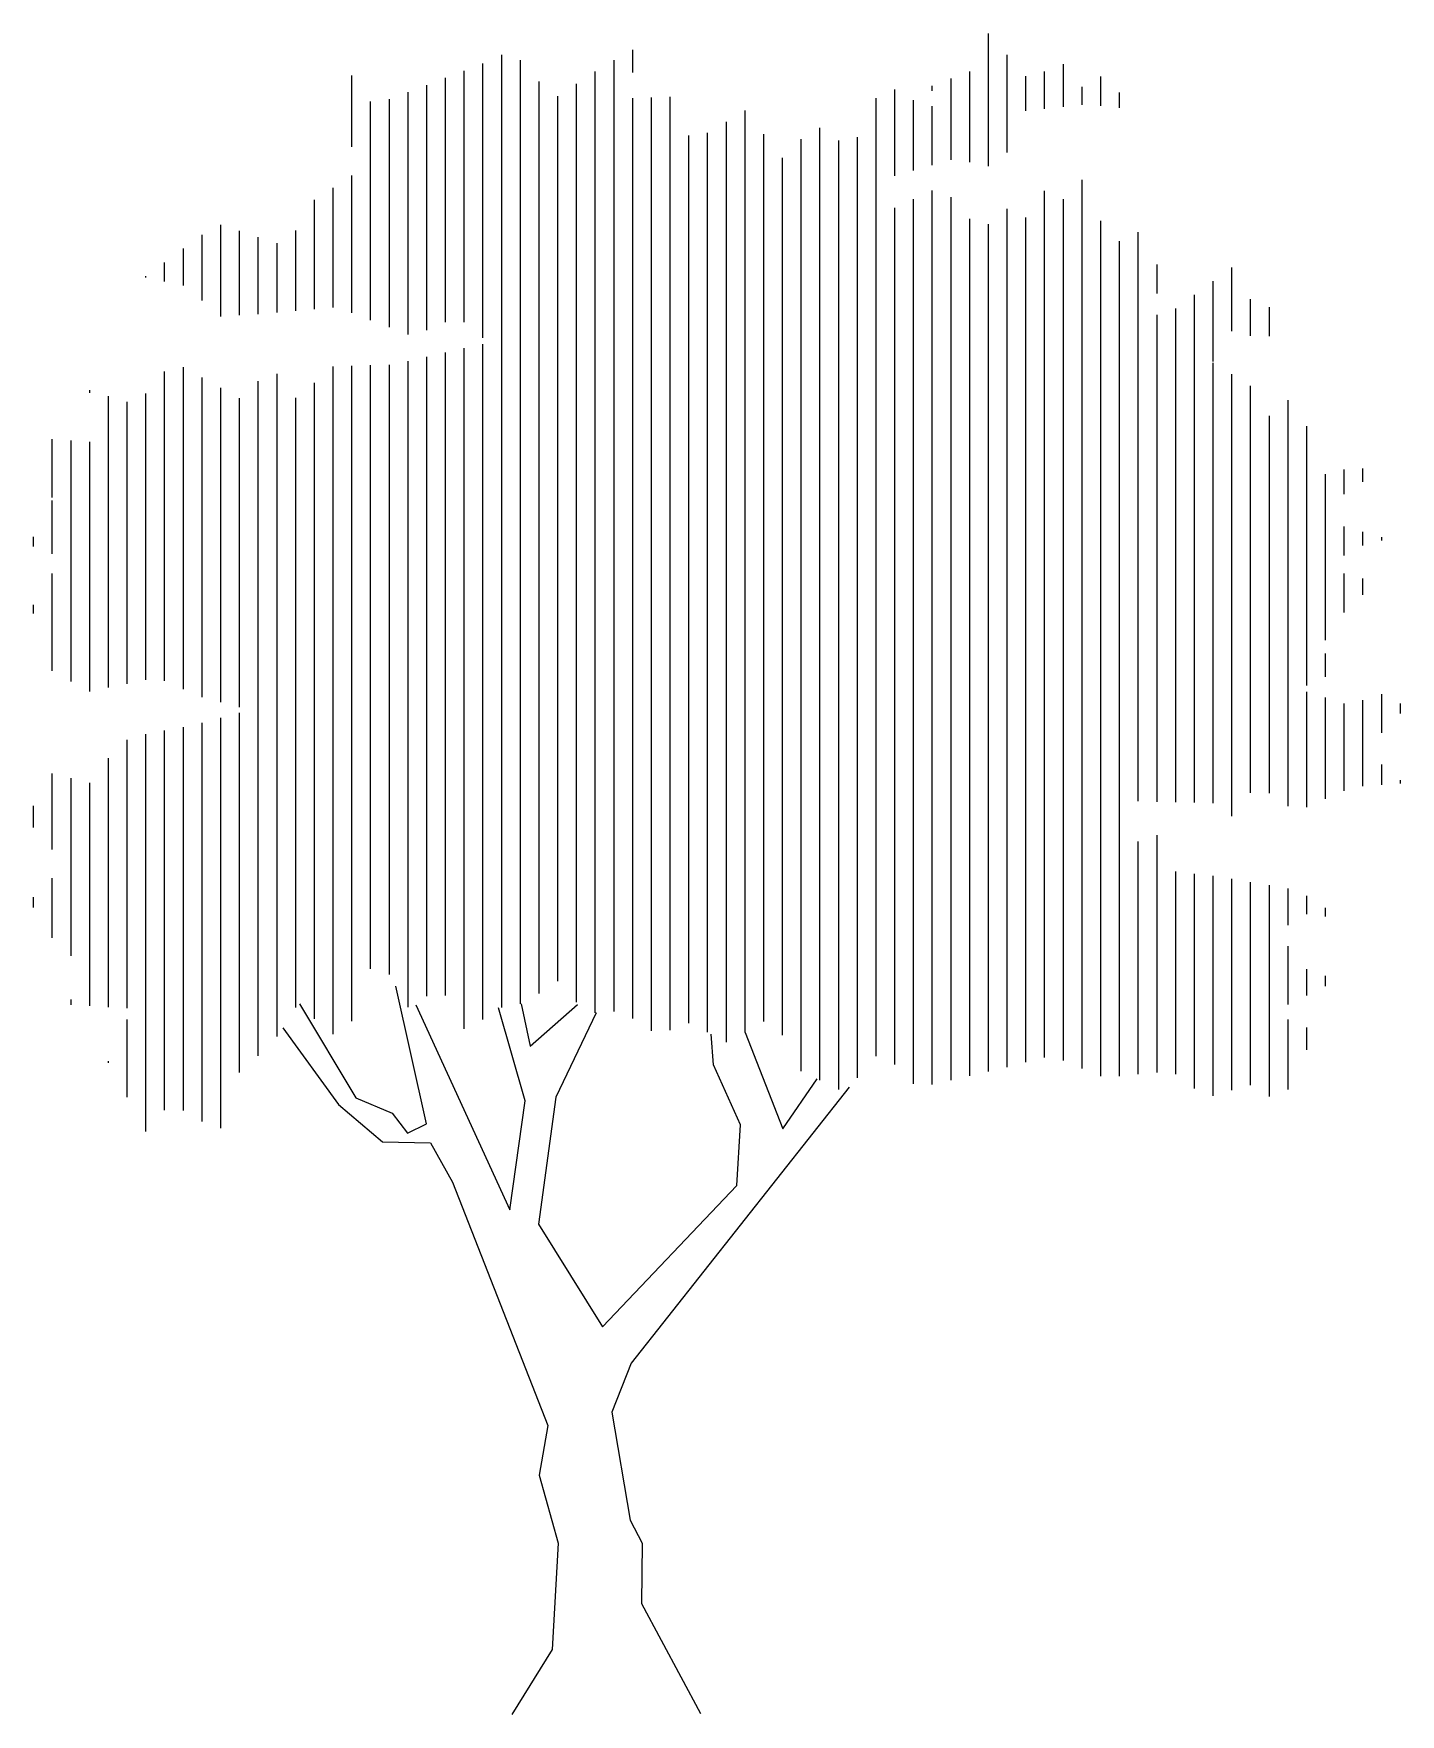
# Model space of a CAD drawing. Extents: x -2.32 to 3.11, y 0.02 to 6.7.
import ezdxf

# ---------------------------------------------------------------- set-up
doc = ezdxf.new("R2010")
doc.units = 0
doc.header["$LTSCALE"] = 10
doc.header["$MEASUREMENT"] = 0
doc.layers.get('0').update_dxf_attribs({"linetype": 'CONTINUOUS'})

msp = doc.modelspace()

# ---------------------------------------------------------------- linework, layer by layer
for p, q in [((1.4764, 6.1727), (1.4764, 6.6998)), ((-0.4592, 2.8293), (-0.4592, 6.6159)), ((0.0619, 6.5455), (0.0619, 6.6355)), ((1.5509, 6.2277), (1.5509, 6.6154)), ((-0.6081, 5.5533), (-0.6081, 6.5525)), ((-0.5337, 5.4907), (-0.5337, 6.5812)), ((-0.3848, 2.8427), (-0.3848, 6.5938)), ((-0.087, 2.8077), (-0.087, 6.5498)), ((-0.0125, 2.8125), (-0.0125, 6.5944)), ((1.402, 6.1894), (1.402, 6.5498)), ((1.6998, 6.4012), (1.6998, 6.5494)), ((1.7742, 6.4093), (1.7742, 6.5788)), ((-1.0548, 6.2504), (-1.0548, 6.5328)), ((-0.757, 5.5216), (-0.757, 6.4951)), ((-0.6826, 5.5525), (-0.6826, 6.5238)), ((-0.3103, 2.8844), (-0.3103, 6.5092)), ((-0.1614, 2.8493), (-0.1614, 6.5005)), ((1.2531, 6.4729), (1.2531, 6.4928)), ((1.3275, 6.1979), (1.3275, 6.5213)), ((1.6253, 6.3931), (1.6253, 6.5311)), ((1.8487, 6.4173), (1.8487, 6.4877)), ((1.9231, 6.4131), (1.9231, 6.529)), ((-0.9804, 5.5609), (-0.9804, 6.4306)), ((-0.9059, 5.5325), (-0.9059, 6.4389)), ((-0.8315, 5.504), (-0.8315, 6.467)), ((-0.2359, 2.9336), (-0.2359, 6.4511)), ((0.0619, 2.7856), (0.0619, 6.4427)), ((0.1364, 2.7356), (0.1364, 6.4454)), ((0.2108, 2.7391), (0.2108, 6.4481)), ((1.0297, 2.6347), (1.0297, 6.4431)), ((1.1042, 6.1344), (1.1042, 6.4771)), ((1.1786, 6.1556), (1.1786, 6.4349)), ((1.9976, 6.4053), (1.9976, 6.4652)), ((0.4342, 2.6912), (0.4342, 6.3498)), ((0.5086, 2.7297), (0.5086, 6.3936)), ((1.2531, 6.1768), (1.2531, 6.4109)), ((0.2853, 2.7671), (0.2853, 6.2952)), ((0.3597, 2.731), (0.3597, 6.3059)), ((0.5831, 2.7726), (0.5831, 6.2999)), ((0.732, 2.5762), (0.732, 6.2807)), ((0.8064, 2.5394), (0.8064, 6.3247)), ((0.9553, 2.5487), (0.9553, 6.2887)), ((0.8808, 2.5027), (0.8808, 6.2754)), ((0.6575, 2.7183), (0.6575, 6.2065)), ((-1.1293, 5.6108), (-1.1293, 6.0873)), ((-1.0548, 5.5893), (-1.0548, 6.1357)), ((1.8487, 2.5868), (1.8487, 6.1182)), ((-1.2037, 5.6041), (-1.2037, 6.0389)), ((1.1786, 2.5249), (1.1786, 6.0416)), ((1.2531, 2.5225), (1.2531, 6.0758)), ((1.3275, 2.5397), (1.3275, 6.0493)), ((1.6998, 2.6305), (1.6998, 6.0751)), ((1.7742, 2.6178), (1.7742, 6.042)), ((1.1042, 2.6018), (1.1042, 6.0073)), ((1.402, 2.5569), (1.402, 5.9633)), ((1.5509, 2.5921), (1.5509, 6.0032)), ((1.6253, 2.6113), (1.6253, 5.9683)), ((1.9231, 2.5558), (1.9231, 5.9561)), ((-1.6504, 5.6387), (-1.6504, 5.8999)), ((-1.576, 5.5749), (-1.576, 5.9396)), ((-1.5015, 5.5801), (-1.5015, 5.9153)), ((-1.4271, 5.5853), (-1.4271, 5.8911)), ((-1.2782, 5.5975), (-1.2782, 5.9172)), ((1.4764, 2.5741), (1.4764, 5.9429)), ((2.072, 3.6484), (2.072, 5.911)), ((-1.7248, 5.6986), (-1.7248, 5.8451)), ((-1.3526, 5.5908), (-1.3526, 5.8668)), ((1.9976, 2.5561), (1.9976, 5.8747)), ((-1.7993, 5.7144), (-1.7993, 5.7904)), ((2.1465, 5.6664), (2.1465, 5.7818)), ((2.4443, 5.5169), (2.4443, 5.7708)), ((-1.8737, 5.7303), (-1.8737, 5.7357)), ((2.3698, 5.3969), (2.3698, 5.7163)), ((2.2954, 3.643), (2.2954, 5.6619)), ((2.5187, 5.4984), (2.5187, 5.6441)), ((2.5932, 5.4969), (2.5932, 5.6127)), ((2.1465, 3.6466), (2.1465, 5.5815)), ((2.2209, 3.6448), (2.2209, 5.6077)), ((-0.757, 2.8732), (-0.757, 5.4149)), ((-0.6826, 2.8767), (-0.6826, 5.4319)), ((-0.6081, 2.7446), (-0.6081, 5.4489)), ((-0.5337, 2.7812), (-0.5337, 5.4659)), ((-1.7993, 4.1277), (-1.7993, 5.3569)), ((-1.7248, 4.0946), (-1.7248, 5.3741)), ((-1.3526, 2.7129), (-1.3526, 5.3469)), ((-1.1293, 2.723), (-1.1293, 5.3772)), ((-1.0548, 2.7749), (-1.0548, 5.3793)), ((-0.9804, 2.9831), (-0.9804, 5.3813)), ((-0.9059, 2.9598), (-0.9059, 5.3833)), ((-0.8315, 2.8301), (-0.8315, 5.398)), ((2.3698, 3.6412), (2.3698, 5.3912)), ((2.4443, 3.5897), (2.4443, 5.3456)), ((-2.0971, 5.2715), (-2.0971, 5.2819)), ((-1.6504, 4.0626), (-1.6504, 5.333)), ((-1.576, 4.0424), (-1.576, 5.292)), ((-1.4271, 2.6362), (-1.4271, 5.318)), ((-1.2037, 2.7833), (-1.2037, 5.3119)), ((2.5187, 3.6825), (2.5187, 5.3)), ((-2.0226, 4.1006), (-2.0226, 5.2593)), ((-1.9482, 4.1159), (-1.9482, 5.2366)), ((-1.8737, 4.1312), (-1.8737, 5.2687)), ((-1.5015, 4.0223), (-1.5015, 5.2509)), ((-1.2782, 2.829), (-1.2782, 5.2523)), ((2.6676, 3.6284), (2.6676, 5.2426)), ((2.5932, 3.6808), (2.5932, 5.1801)), ((-2.246, 4.856), (-2.246, 5.0882)), ((-2.1715, 4.1245), (-2.1715, 5.0828)), ((-2.0971, 4.0854), (-2.0971, 5.0775)), ((2.7421, 4.1082), (2.7421, 5.1392)), ((2.8165, 4.2895), (2.8165, 4.9491)), ((2.891, 4.8692), (2.891, 4.9674)), ((2.9654, 4.9188), (2.9654, 4.9714)), ((-2.246, 4.6317), (-2.246, 4.8446)), ((-2.3204, 4.6606), (-2.3204, 4.6997)), ((2.891, 4.6258), (2.891, 4.7409)), ((2.9654, 4.6653), (2.9654, 4.7195)), ((3.0399, 4.6844), (3.0399, 4.698)), ((-2.246, 4.1675), (-2.246, 4.5536)), ((2.891, 4.3989), (2.891, 4.5544)), ((2.9654, 4.4688), (2.9654, 4.534)), ((-2.3204, 4.3948), (-2.3204, 4.4296)), ((2.8165, 4.1434), (2.8165, 4.2356)), ((2.7421, 3.6256), (2.7421, 4.0838)), ((2.8165, 3.6577), (2.8165, 4.0605)), ((2.891, 3.6899), (2.891, 4.0371)), ((2.9654, 3.7082), (2.9654, 4.0509)), ((3.0399, 3.9199), (3.0399, 4.0744)), ((3.1143, 3.9976), (3.1143, 4.0374)), ((-1.7248, 2.4199), (-1.7248, 3.9429)), ((-1.6504, 2.376), (-1.6504, 3.9605)), ((-1.576, 2.3496), (-1.576, 3.98)), ((-1.5015, 2.5707), (-1.5015, 3.9995)), ((-1.9482, 2.8258), (-1.9482, 3.8924)), ((-1.8737, 2.3362), (-1.8737, 3.9158)), ((-1.7993, 2.4206), (-1.7993, 3.9295)), ((-2.0226, 2.8304), (-2.0226, 3.8197)), ((-2.246, 3.4565), (-2.246, 3.7591)), ((3.0399, 3.7137), (3.0399, 3.7941)), ((-2.1715, 3.0346), (-2.1715, 3.7405)), ((-2.0971, 2.835), (-2.0971, 3.7218)), ((3.1143, 3.7192), (3.1143, 3.7324)), ((-2.3204, 3.5442), (-2.3204, 3.6304)), ((2.072, 2.5633), (2.072, 3.4887)), ((2.1465, 2.5704), (2.1465, 3.5131)), ((-2.246, 3.1053), (-2.246, 3.3426)), ((2.2209, 2.5644), (2.2209, 3.3695)), ((2.2954, 2.5063), (2.2954, 3.3606)), ((2.3698, 2.4777), (2.3698, 3.3517)), ((2.4443, 2.5007), (2.4443, 3.3403)), ((2.5187, 2.5199), (2.5187, 3.3273)), ((2.5932, 2.4748), (2.5932, 3.3144)), ((2.6676, 3.1561), (2.6676, 3.3015)), ((-2.3204, 3.2263), (-2.3204, 3.2667)), ((2.7421, 3.2), (2.7421, 3.272)), ((2.8165, 3.19), (2.8165, 3.2254)), ((2.6676, 2.8404), (2.6676, 3.0721)), ((2.7421, 2.8769), (2.7421, 2.9812)), ((2.8165, 2.9133), (2.8165, 2.9545)), ((-2.1715, 2.8396), (-2.1715, 2.8605)), ((-1.9482, 2.4722), (-1.9482, 2.7813)), ((2.6676, 2.5032), (2.6676, 2.7808)), ((2.7421, 2.6599), (2.7421, 2.7499)), ((-2.0226, 2.6082), (-2.0226, 2.616))]:
    msp.add_line(p, q)
for points in [[(-1.263, 2.8428), (-1.0391, 2.4703), (-0.8946, 2.4093), (-0.8339, 2.3288), (-0.7578, 2.3667), (-0.8796, 2.9139)], [(-0.8004, 2.8396), (-0.4267, 2.024), (-0.3653, 2.4575), (-0.4714, 2.8271)], [(-0.3819, 2.8432), (-0.3466, 2.6749), (-0.1584, 2.8412)], [(-0.084, 2.8079), (-0.2436, 2.4726), (-0.3127, 1.9674), (-0.0589, 1.5595), (0.4754, 2.1218), (0.4909, 2.3619), (0.3836, 2.6011), (0.374, 2.7233)], [(-1.33, 2.7481), (-1.1076, 2.4432), (-0.9328, 2.2952), (-0.7426, 2.2906), (-0.6548, 2.1351), (-0.2757, 1.1675), (-0.3107, 0.9697), (-0.2349, 0.7001), (-0.2583, 0.2774), (-0.4184, 0.019)], [(0.5088, 2.7298), (0.6582, 2.3465), (0.7947, 2.5452)], [(0.9231, 2.5116), (0.055, 1.4148), (-0.0213, 1.2204), (0.051, 0.7911), (0.0998, 0.6997), (0.0962, 0.4596), (0.3315, 0.0224)]]:
    msp.add_lwpolyline(points)

doc.saveas('drawing.dxf')
